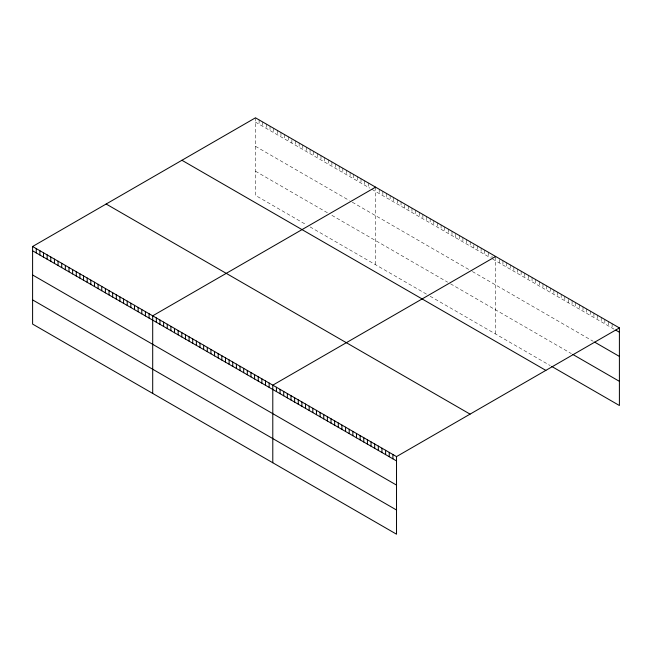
<?xml version="1.0" encoding="UTF-8"?>
<svg xmlns="http://www.w3.org/2000/svg" width="652" height="652" viewBox="0 0 652 652"><rect width="100%" height="100%" fill="white"/><g stroke="black" fill="none" stroke-linecap="round" stroke-linejoin="round"><path stroke-width="0.49" stroke-dasharray="3.26 2.44" d="M255.478 117.808L255.478 195.404L306.424 224.818M255.478 122.136L369.749 188.11M371.933 189.365L490.573 257.866M492.757 259.121L614.306 329.301M255.478 146.309L349.366 200.523M352.284 202.201L469.464 269.855M472.374 271.542L593.198 341.298M255.478 171.223L327.532 212.829M331.901 215.347L447.631 282.161M450.54 283.84L571.364 353.604M310.067 226.92L426.522 294.158M430.157 296.261L550.255 365.593M612.122 323.718L612.122 328.037M608.479 321.615L608.479 325.935M604.844 319.513L604.844 323.84M601.201 317.41L601.201 321.738M597.566 315.315L597.566 319.635M593.923 313.213L593.923 317.532M590.288 311.11L590.288 315.429M586.645 309.007L586.645 313.335M583.01 306.905L583.01 311.232M579.367 304.802L579.367 309.13M575.732 302.707L575.732 307.027M572.089 300.605L572.089 304.924M568.454 299.366L568.454 302.83M564.811 296.399L564.811 300.727M561.168 294.296L561.168 298.624M557.533 292.202L557.533 296.521M553.89 290.099L553.89 294.419M550.255 287.997L550.255 292.324M546.612 285.894L546.612 290.221M542.977 283.791L542.977 288.119M539.334 281.697L539.334 286.016M535.699 279.594L535.699 283.913M532.056 277.491L532.056 281.819M528.422 275.388L528.422 279.716M524.778 273.286L524.778 277.613M521.144 271.191L521.144 275.511M517.501 269.089L517.501 273.408M513.866 266.986L513.866 271.313M510.223 264.883L510.223 269.211M506.588 262.78L506.588 267.108M502.945 260.686L502.945 265.005M499.302 259.447L499.302 262.903M495.667 256.48L495.667 334.077M492.024 256.106L492.024 257.842M488.389 252.275L488.389 256.603M484.746 250.181L484.746 254.5M481.111 248.078L481.111 252.397M477.468 245.975L477.468 250.303M473.833 244.736L473.833 248.2M470.19 241.77L470.19 246.097M466.555 239.675L466.555 243.995M462.912 237.572L462.912 241.892M459.277 235.47L459.277 239.797M455.634 234.231L455.634 237.695M451.999 231.264L451.999 235.592M448.356 229.17L448.356 233.489M444.713 227.067L444.713 231.387M441.078 224.964L441.078 229.292M437.435 222.862L437.435 227.189M433.8 220.759L433.8 225.087M430.157 218.665L430.157 222.984M426.522 216.562L426.522 220.881M422.879 214.459L422.879 218.787M419.244 212.356L419.244 216.684M415.601 210.254L415.601 214.581M411.966 208.159L411.966 212.479M408.323 206.056L408.323 210.376M404.688 204.818L404.688 208.281M401.045 201.851L401.045 206.179M397.41 199.748L397.41 204.076M393.767 197.654L393.767 201.973M390.124 195.551L390.124 199.871M386.489 193.448L386.489 197.776M382.846 191.346L382.846 195.673M379.211 189.243L379.211 193.571M375.568 187.148L375.568 264.745M368.29 182.943L368.29 187.263M364.655 180.84L364.655 185.168M361.012 178.738L361.012 183.065M357.377 176.643L357.377 180.963M353.734 174.54L353.734 178.86M350.1 172.438L350.1 176.757M346.457 170.335L346.457 174.663M342.822 168.232L342.822 172.56M339.179 166.138L339.179 170.457M335.544 164.035L335.544 168.355M331.901 161.932L331.901 166.252M328.258 159.83L328.258 164.157M324.623 157.727L324.623 162.055M320.98 155.624L320.98 159.952M317.345 153.53L317.345 157.849M313.702 151.427L313.702 155.746M310.067 149.324L310.067 153.652M306.424 147.222L306.424 151.549M302.789 145.119L302.789 149.447M299.146 143.024L299.146 147.344M295.511 140.922L295.511 145.241M291.868 139.683L291.868 143.147M288.233 136.716L288.233 141.044M284.59 134.614L284.59 138.941M280.955 132.519L280.955 136.838M277.312 130.416L277.312 134.736M273.669 128.314L273.669 132.641M270.034 126.211L270.034 130.539M266.391 124.108L266.391 128.436M262.756 122.014L262.756 126.333M259.113 119.911L259.113 124.23"/><path stroke-width="0.98" d="M32.6 246.489L396.522 456.596L396.522 534.192L32.6 324.085L32.6 246.489L255.478 117.808L619.4 327.915L619.4 405.511L551.714 366.432M375.568 187.148L152.698 315.821L152.698 393.417M495.667 256.48L272.789 385.161L272.789 462.757M396.522 456.596L619.4 327.915M615.757 330.14L619.4 332.243M594.657 342.137L619.4 356.424M572.815 354.443L619.4 381.338M181.924 160.27L545.854 370.385M106.146 204.019L470.076 414.134M32.6 250.808L396.522 460.915M32.6 274.989L396.522 485.096M32.6 299.904L396.522 510.011M392.887 454.493L392.887 458.821M389.244 452.39L389.244 456.718M385.609 450.287L385.609 454.615M381.966 448.193L381.966 452.512M378.331 446.09L378.331 450.41M374.688 443.988L374.688 448.315M371.045 441.885L371.045 446.212M367.41 439.782L367.41 444.11M363.767 437.688L363.767 442.007M360.132 435.585L360.132 439.904M356.489 433.482L356.489 437.81M352.854 431.379L352.854 435.707M349.211 429.277L349.211 433.604M345.576 427.182L345.576 431.502M341.933 425.08L341.933 429.399M338.298 422.977L338.298 427.304M334.655 420.874L334.655 425.202M331.02 418.771L331.02 423.099M327.377 416.677L327.377 420.996M323.742 414.574L323.742 418.894M320.099 412.471L320.099 416.799M316.456 410.369L316.456 414.696M312.821 408.266L312.821 412.594M309.178 406.172L309.178 410.491M305.543 404.069L305.543 408.388M301.9 401.966L301.9 406.294M298.266 399.863L298.266 404.191M294.623 397.761L294.623 402.088M290.988 395.666L290.988 399.986M287.345 393.563L287.345 397.883M283.71 391.461L283.71 395.788M280.067 389.358L280.067 393.686M276.432 387.255L276.432 391.583M269.154 383.058L269.154 387.378M265.511 380.955L265.511 385.283M261.876 378.853L261.876 383.18M258.233 376.75L258.233 381.078M254.59 374.655L254.59 378.975M250.955 372.553L250.955 376.872M247.312 370.45L247.312 374.778M243.677 368.347L243.677 372.675M240.034 366.245L240.034 370.572M236.399 364.15L236.399 368.47M232.756 362.047L232.756 366.367M229.121 359.945L229.121 364.264M225.478 357.842L225.478 362.17M221.843 355.739L221.843 360.067M218.2 353.645L218.2 357.964M214.565 351.542L214.565 355.862M210.922 349.439L210.922 353.759M207.287 347.337L207.287 351.664M203.644 345.234L203.644 349.562M200.001 343.139L200.001 347.459M196.366 341.037L196.366 345.356M192.723 338.934L192.723 343.254M189.088 336.831L189.088 341.159M185.445 334.729L185.445 339.056M181.81 332.626L181.81 336.954M178.167 330.531L178.167 334.851M174.532 328.429L174.532 332.748M170.889 326.326L170.889 330.654M167.254 324.223L167.254 328.551M163.611 322.121L163.611 326.448M159.976 320.026L159.976 324.346M156.333 317.923L156.333 322.243M149.055 313.718L149.055 318.046M145.412 311.615L145.412 315.943M141.777 309.521L141.777 313.84M138.134 307.418L138.134 311.737M134.499 305.315L134.499 309.643M130.856 303.213L130.856 307.54M127.221 301.11L127.221 305.438M123.578 299.015L123.578 303.335M119.944 296.913L119.944 301.232M116.3 294.81L116.3 299.138M112.666 292.707L112.666 297.035M109.023 290.605L109.023 294.932M105.388 288.51L105.388 292.829M101.745 286.407L101.745 290.727M98.11 284.305L98.11 288.632M94.467 282.202L94.467 286.53M90.832 280.099L90.832 284.427M87.189 278.005L87.189 282.324M83.546 275.902L83.546 280.221M79.911 273.799L79.911 278.127M76.268 271.697L76.268 276.024M72.633 269.594L72.633 273.921M68.99 267.499L68.99 271.819M65.355 265.397L65.355 269.716M61.712 263.294L61.712 267.622M58.077 261.191L58.077 265.519M54.434 259.088L54.434 263.416M50.799 256.994L50.799 261.313M47.156 254.891L47.156 259.211M43.521 252.789L43.521 257.116M39.878 250.686L39.878 255.013M36.243 248.583L36.243 252.911"/></g></svg>
